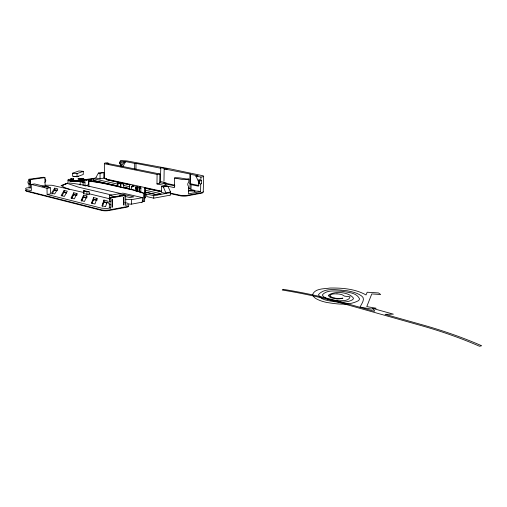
<?xml version="1.0" encoding="UTF-8"?>
<svg xmlns="http://www.w3.org/2000/svg" width="507" height="507" viewBox="0 0 507 507"><rect width="100%" height="100%" fill="white"/><g stroke="black" fill="none" stroke-linecap="round" stroke-linejoin="round"><path stroke-width="0.76" d="M28.956 180.568L30.173 180.86L30.255 184.383C27.929 184.89 26.979 181.43 28.956 180.568L28.924 179.263L30.445 179.624L30.642 187.977C24.222 187.039 23.303 189.884 31.383 190.493L31.244 184.409L47.005 188.268L47.126 194.454L101.33 208.111L106.185 208.529L110.786 207.946L110.786 204.397C107.763 205.367 107.871 199.663 110.786 201.558L110.786 197.996L109.328 197.648L109.335 201.203M117.485 186.246L117.497 183.236L117.928 182.659L123.746 183.94L123.733 187.818M117.763 186.291L117.77 183.198M120.203 166.017C121.103 164.534 119.265 163.615 119.69 162.259L120.362 160.985L121.122 160.884A4.538 0.741 1 0 1 127.365 161.011L170.846 169.015L202.255 175.618A4.855 0.875 1.7 0 1 202.876 176.734A63.083 10.824 1.3 0 1 200.943 177.07L195.994 176.1L198.605 181.912L198.497 186.177L191.12 184.656L191 189.593L194.821 190.398L194.789 191.665M120.571 186.937L120.577 183.921L117.497 183.236M120.85 186.982L120.856 183.876L123.746 183.94M121.072 166.86L121.084 163.913L119.684 163.634M109.328 197.648L123.841 195.144L125.292 195.48C126.002 199.112 125.882 201.526 125.248 205.272C129.887 205.145 129.519 202.933 124.779 202.661M124.329 161.758L121.198 166.423L123.138 166.15L125.603 161.594L120.362 160.985M129.209 189.384L129.583 184.7M131.383 189.529L131.433 186.988L132.764 186.284M128.987 204.029L131.288 204.194L142.163 202.166L142.556 201.583L142.594 197.66L131.44 199.663L131.357 204.112M134.647 169.325L134.691 163.374L125.603 161.594M135.794 191.107L135.42 186.868M135.965 169.446L136.015 163.406L134.691 163.374M136.491 191.259L136.548 187.805L136.149 186.83M137.22 191.221L136.846 186.982M137.251 191.019L136.877 186.785M137.967 191.766L137.999 187.723L137.606 186.747M139.362 192.077L139.4 187.641M139.387 191.88L139.419 187.831M140.8 192.78L140.845 188.034M88.896 181.151L89.422 180.999A84.675 16.731 -0.4 0 1 107.522 184.016L130.819 189.238A86.501 17.764 -0.2 0 1 144.723 193.459L144.641 201.545L143.709 201.628L143.792 193.535A85.379 17.53 -0.2 0 0 130.071 189.365L106.774 184.136A83.579 16.516 -0.4 0 0 88.896 181.151L88.928 186.513M144.248 197.958L144.463 187.97M145.49 197.502L145.585 188.775A0.9 0.767 70.3 0 0 145.458 188.268L144.901 187.78M145.465 194.308L146.745 194.08L146.726 196.57L153.741 198.174L169.965 195.214M146.745 194.08L153.767 195.664L153.741 198.167M198.75 183.623C201.444 181.823 197.705 176.043 198.75 183.623L200.753 184.035L200.55 191.608L188.496 193.839L188.427 186.113C187.337 185.226 187.558 183.008 188.769 182.311L188.845 179.085C184.092 179.129 179.377 177.076 174.604 177.97L174.421 187.641L156.961 183.927L157.094 174.421L105.507 163.957A4.633 0.767 0.8 0 1 105.944 162.88L108.092 163.108L108.79 164.224M108.092 163.108L106.774 163.279L159.863 173.996L159.724 183.471L156.961 183.927M160.288 182.108L160.808 167.716L167.082 168.939L164.217 168.882L190.176 174.009L190.093 183.927A1.92 0.361 1.6 0 0 190.689 184.187L192.109 184.478L191.12 184.656M161.524 186.576L161.435 192.419L166.1 193.452L163.374 186.969L161.524 186.576L166.771 185.98M163.97 181.126L164.167 168.901M170.099 195.182L170.415 194.948A0.634 0.621 4.2 0 0 170.536 194.593L170.561 192.001L167.836 186.208L163.374 186.969M190.575 189.111A1.92 0.374 1.6 0 1 189.973 188.845L190.176 174.009M190.245 174.256L197.977 175.771L195.987 176.417M201.456 180.625L200.854 180.251L200.943 177.07M203.225 191.995L203.662 176.271M160.808 167.716L160.497 168.197L136.015 163.406M83.116 182.431L83.116 185.473M144.248 197.774L144.33 198.041M131.643 186.208L132.682 185.461M132.004 186.487L133.043 185.739M132.365 186.772L132.866 186.17M81.139 180.264L80.873 179.922M91.165 181.734L91.083 179.941L88.421 179.687L88.37 184.706L85.449 185.898M77.425 180.606L77.387 180.308A2.427 0.444 0.2 0 0 78.034 180.181A2.408 0.444 0.2 0 0 78.351 180.017L80.062 180.137L80.074 181.569M79.25 180.441L79.168 180.765L80.062 180.137M71.214 180.01L72.457 180.492M132.054 186.81L132.542 186.297M102.49 206.026L103.916 201.716L103.916 200.081L107.395 200.924L105.589 206.666L102.008 205.772L103.916 200.081M102.129 206.172L103.916 201.716L107.395 202.566M145.477 197.654L145.059 198.072M97.033 198.414L94.929 204.01L91.431 203.142L93.63 197.584L97.033 198.414L97.04 200.037L93.643 199.207L91.925 202.901M91.989 203.408L93.643 199.207L93.63 197.584M86.906 195.956L84.517 201.418L81.095 200.563L83.579 195.151L86.906 195.956L86.912 197.565M81.728 200.848L83.592 196.754L83.579 195.151M81.443 201.006L83.192 197.16L86.748 198.028M83.693 193.693L83.877 190.607L89.207 191.868L89.226 194.53L83.693 193.693L83.877 190.607M131.757 186.855L133.411 186.025M77.001 193.554L74.339 198.877L70.993 198.047L73.743 192.768L77.001 193.554L77.007 194.612M71.702 198.345L73.762 194.352L73.743 192.768M71.766 197.888L73.762 194.352L77.013 195.144M84.295 180.289L80.195 182.007L80.138 185.055M103.865 178.077L103.853 172.608L102.921 172.412L98.421 173.052L95.994 177.399L96 178.008L100.056 178.901L103.865 178.077L106.274 178.603L107.433 179.909L129.672 184.795L129.931 184.497M201.336 183.515L201.494 180.701M61.892 195.898L64.142 192.001L64.123 190.429L67.304 191.202L64.389 196.399L61.119 195.588L64.123 190.429M68.23 179.598L67.9 182.951M51.891 194.143L54.731 189.707L54.705 188.148L57.823 188.902L54.655 193.978L51.461 193.18L54.705 188.148M44.692 187.039L45.491 185.917L48.539 186.652M73.331 179.643L72.932 179.776M80.645 180.758L80.955 180.08M132.542 186.842L133.455 186.437M84.118 180.543L84.289 179.896L83.053 179.332M82.673 180.41L80.581 181.189L76.696 181.424M73.458 181.455L74.047 181.341L73.331 181.303M330.368 294.871L331.876 294.225A7.402 2.269 4.4 0 1 334.195 293.87L336.971 293.857M71.576 179.649L71.652 179.573M132.935 185.746L133.69 185.486M71.138 179.142L69.605 179.909L70.365 180.479M65.961 183.864L63.121 184.878L67.811 183.198L61.113 185.53L62.862 186.601A101.495 18.835 1.2 0 0 68.673 189.079L69.649 189.422M200.791 184.022L201.121 183.8A1.439 0.944 -79 0 0 201.33 183.515M77.108 180.784L78.56 180.562L77.102 180.733M70.315 178.933L71.867 178.679M70.124 179.554L70.701 179.32L70.188 179.415M110.786 201.558C109.746 201.963 109.569 204.175 110.786 204.397M88.421 179.687L82.375 182.032L83.211 182.228M88.212 179.497L85.537 179.649M77.058 176.759L83.281 174.459L83.262 171.347L78.927 170.96L72.634 173.21L72.672 176.36L77.058 176.759L77.026 173.603L83.262 171.347M44.736 182.298C46.042 181.817 46.175 179.491 44.946 178.844M68.743 179.351L69.136 179.237M30.173 180.86C28.747 181.31 28.658 184.18 30.255 184.383M133.556 186.323L134.425 186.044M77.571 180.904L78.56 180.562M78.889 180.619L78.3 180.676M163.957 182.85L166.169 182.875M77.996 176.404L78.11 176.373A2.427 0.437 0.3 0 0 78.319 176.125M73.217 179.89L73.832 180.391L76.24 180.486M61.246 185.442L63.337 185.309M80.67 180.543L79.054 180.904M73.756 179.167L73.084 179.231M79.618 180.885L79.986 180.796M74.263 180.866L75.505 180.917M141.814 202.242L142.163 202.166M74.269 181.487L74.611 181.417M98.421 173.052L100.044 173.4L103.853 172.608M76.227 181.088L78.287 181.075M77.273 181.151L78.135 180.999L76.684 181.081M166.106 192.799L170.561 192.001M153.767 195.664L170.574 192.647M110.786 197.996L125.292 195.48M73.242 178.597L73.648 178.527M198.605 181.912L199.923 181.683M111.724 195.03L122.948 193.142L142.594 197.66M109.43 199.34L109.43 195.436L111.762 195.043L78.186 187.077L67.52 183.464M188.845 179.085L187.476 179.313A4.956 0.906 1.5 0 1 180.441 179.155L174.604 177.97M72.222 180.581L74.054 180.765M195.994 176.1L197.977 175.771M47.126 194.454L50.44 193.934L50.332 187.767L34.565 183.933L31.244 184.409M157.094 174.421L159.863 173.996M71.005 179.339L71.582 179.25M47.005 188.268L50.332 187.767M96 178.008L84.358 179.725M42.062 186.284L45.104 185.835L44.946 177.608L43.431 177.254L28.924 179.263M118.22 184.244L93.675 178.8L89.39 179.484L118.093 185.999M71.753 178.756L71.081 178.838M30.445 179.624L44.946 177.608M124.158 162.082L125.597 161.891M45.364 185.207L51.879 185.258L83.966 192.54M71.867 179.003L73.166 178.832M93.675 178.8L93.681 180.631L94.125 180.593M71.709 181.373L72.989 181.386M81.526 179.193L82.584 179.218L78.122 178.711L80.093 178.838L78.547 178.806M143.792 193.535L144.723 193.459M76.418 180.555L75.917 180.536M83.104 182.533L84.961 182.444L85.049 186.044M70.156 180.917L72.133 181.202L69.687 180.904M78.56 181.284L76.259 181.379L78.452 181.424M78.332 178.54L79.181 178.565M72.666 181.005L74.092 181.069M76.259 176.607L75.784 176.607A2.427 0.437 0.3 0 1 74.104 176.455L73.623 176.309A2.427 0.437 0.3 0 1 73.49 176.183M75.03 181.405L75.86 181.411M83.674 191.044L89.207 191.868M188.655 190.264L194.821 190.398M188.312 190.936L198.364 191.145L200.55 191.608M69.256 183.021L73.635 183.49A126.547 25.749 -1.1 0 1 77.748 184.123A122.307 24.824 -1.1 0 1 82.996 185.03A123.359 25.052 -1.1 0 1 87.971 186.006L120.679 193.528M74.142 181.05L75.613 181.094M79.929 179.034L81.234 179.117M78.306 178.432L79.136 178.47M78.103 178.762L79.624 178.832M82.102 179.649L81.608 179.541M70.181 181.081L72.133 181.202M75.854 181.132L76.418 181.183M81.836 179.161L82.584 179.218L81.475 179.009M88.37 179.782L90.728 179.953L89.948 179.77M75.004 181.157L75.568 181.195M131.44 199.663L125.742 199.238M161.682 191.418L158.805 191.19L145.002 188.16M72.634 173.21L77.026 173.603M79.339 179.129L80.619 179.275M80.93 178.61L81.88 178.718M82.584 178.819L83.953 179.091L82.66 178.87M72.381 180.891L73.008 180.967M82.071 179.332L82.825 179.421M80.6 178.635L81.202 178.711M80.176 179.636L79.346 179.484M81.633 182.292L82.388 182.393M80.721 179.364L80.207 179.275M119.69 162.259L123.188 162.95M198.852 179.852L200.854 180.251M84.428 182.355L83.801 182.228L84.961 182.444M83.668 179.148L83.028 178.984L83.953 179.091M334.734 298.11L331.299 297.064M190.024 183.68L198.978 185.518M160.599 181.582L164.072 182.311M163.995 182.888L174.636 185.125M188.312 187.996L189.833 188.319M159.572 182.659L174.94 185.898M164.68 184.035L166.017 184.32M81.963 178.8L82.337 178.882M73.414 180.264L73.832 180.391M69.434 180.745L68.071 180.036M106.299 179.079L161.651 191.202M170.111 193.053L180.105 195.239A4.931 0.989 1.5 0 0 187.102 195.385L202.439 192.502A4.836 0.957 1.7 0 0 203.015 191.716M105.874 179.459L130.47 184.859M145.078 188.065L160.453 191.437M170.441 193.63L180.435 195.829A4.436 0.894 1.5 0 0 186.728 195.956L201.577 193.173A4.348 0.862 1.7 0 0 202.566 192.381M123.594 185.435L129.729 186.791M145.072 190.195L161.182 193.769L156.118 194.485L145.046 192.033M123.486 187.21L129.646 188.585M93.681 180.631L118.22 186.12M123.581 187.324L129.716 188.693M145.053 192.128L157.316 194.872M122.396 195.791L119.392 195.094L123.372 194.409L133.88 196.836L129.906 197.54L124.646 196.317M109.43 195.436L115.545 196.881M88.972 193.725L110.057 198.896M57.221 190.315L54.731 189.707L54.395 190.106L57.05 190.759M66.69 192.622L64.142 192.001L63.787 192.407L66.506 193.072M83.592 196.754L86.253 197.4M73.382 194.758L76.164 195.436M93.225 199.612L96.856 200.499M103.479 202.122L107.192 203.034M110.786 207.946L109.335 207.585L109.335 204.042M85.037 179.44L85.436 179.573M73.097 180.156L74.104 180.467M121.084 163.913L121.458 164.116M68.451 180.65L69.415 180.929M83.414 179.636L84.168 180.036M70.669 180.657L69.858 180.251M63.882 187.406L64.592 187.742M68.337 180.511L67.913 180.175M85.822 179.846L86.032 180.169M140.445 186.969L140.819 188.141M140.42 187.159L140.794 187.951M139.026 186.855L139.381 187.932M138.994 187.051L139.349 187.742M137.574 186.937L137.967 188.008M136.117 187.026L136.516 188.097M135.388 187.064L135.787 188.135M329.905 295.714L329.962 295.942A7.535 2.307 4.5 0 0 330.298 296.399M140.838 187.85L140.819 188.23M29.045 184.085L29.127 187.596M86.963 191.823L86.976 194.485M100.044 173.4L100.056 178.901M106.274 178.603L106.274 179.82M104.366 163.463L104.391 178.369M128.512 205.424A5.349 1.141 0.5 0 1 127.048 206.603L109.094 209.955A5.476 1.185 0.2 0 1 101.33 209.816L26.377 190.79A5.121 0.982 -0.5 0 1 25.546 189.973M26.136 190.594A4.607 0.887 -0.5 0 0 26.808 191.386L101.749 210.443A4.931 1.071 0.2 0 0 108.732 210.576L126.68 207.211A4.81 1.033 0.5 0 0 128.037 206.165M104.791 178.692A4.607 0.843 0.6 0 1 104.505 178.534M104.448 178.204A4.607 0.843 0.6 0 1 104.689 178.046M77.989 176.411A2.427 0.437 0.3 0 1 76.722 176.588M142.22 200.994A85.157 18.277 -0.3 0 1 143.709 201.628M334.753 298.11A7.39 2.262 4.4 0 0 338.353 298.484L340.431 298.439A7.39 2.262 4.4 0 0 342.764 298.072C344.621 298.186 336.762 299.447 335.868 298.756C333.346 298.192 329.493 298.129 328.295 295.385C333.974 290.625 349.177 291.899 353.512 298.243L352.79 299.612C347.257 302.945 340.26 302.096 334.107 301.703C328.866 300.524 320.639 300.429 318.485 294.586C325.158 287.101 337.858 290.036 346.959 290.739C351.978 291.709 357.201 292.831 361.44 295.841C365.94 298.699 361.573 303.699 360.04 307.046L371.054 309.029L376.169 308.25L366.776 306.608L371.789 293.921L380.687 294.516L378.463 292.932L367.207 292.228L366.01 294.947C355.173 288.863 342.231 287.843 330.025 288.046C324.341 288.984 315.284 288.172 312.616 294.44C313.25 297.869 317.097 299.263 319.942 300.499A25.407 7.789 4.5 0 0 326.4 302.381C336.794 304.073 348.626 305.911 358.329 300.74A20.394 6.274 4.5 0 0 359.488 298.743C356.465 292.374 347.517 292.419 341.471 291.195C335.273 291.151 327.009 289.643 322.477 294.713L322.471 295.372C326.185 300.277 333.46 300.309 339.158 300.797C342.846 300.499 348.778 301.297 350.134 296.798L344.475 296.126L342.257 294.814A7.535 2.313 4.4 0 0 340.463 294.32L339.798 294.187A7.39 2.262 4.4 0 0 336.984 293.87M331.337 297.07A7.39 2.262 4.4 0 1 330.336 296.399M329.949 295.72A7.39 2.262 4.4 0 1 330.406 294.884M111.984 199.923L112.262 207.268L112.408 199.416L111.984 199.923M123.569 197.888L123.816 205.132L123.993 197.388L123.569 197.888M283.115 289.332L282.253 290.036A263.076 106.28 1 0 1 338.055 302.166L421.013 325.538A289.32 128.132 4.3 0 1 479.527 346.262L481.65 345.749A293.515 130.172 4.3 0 0 422.401 324.841L385.041 314.346L393.369 314.163L372.765 308.421L374.622 311.032L374.084 311.273L339.544 301.57A266.815 107.915 1 0 0 283.115 289.332M72.488 179.332L72.171 179.453L72.824 179.263L72.488 179.332M80.195 181.436L79.599 181.512L80.195 181.436"/></g></svg>
